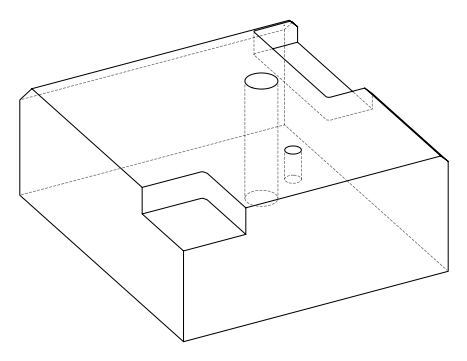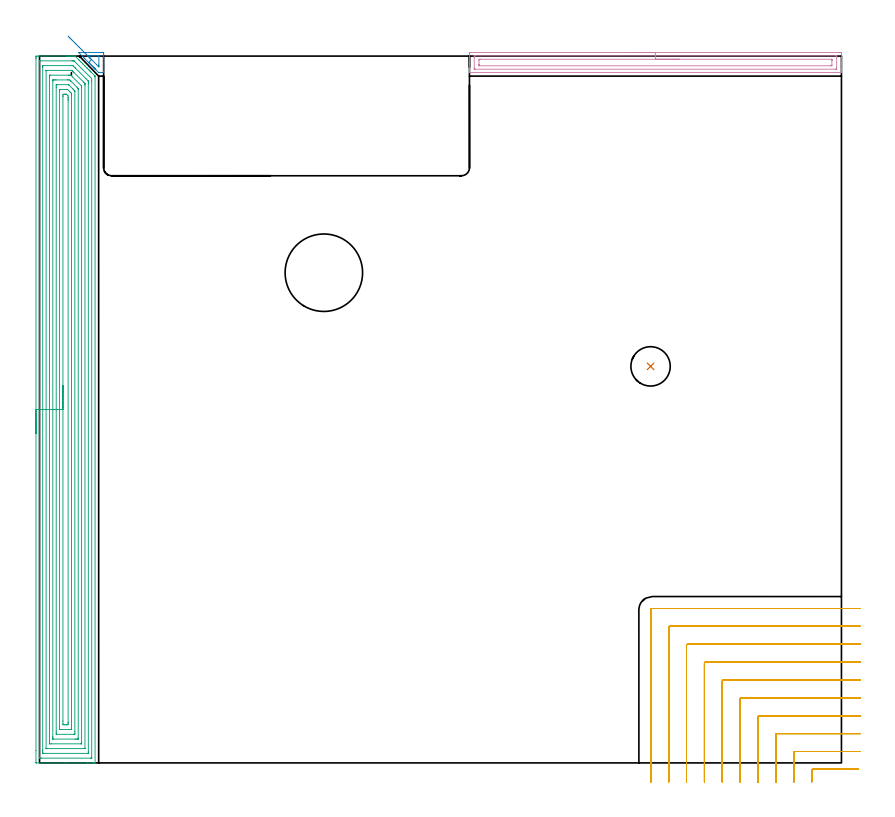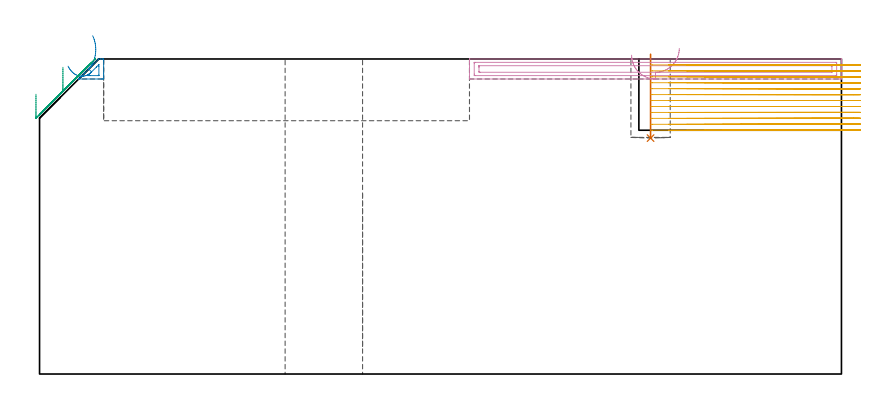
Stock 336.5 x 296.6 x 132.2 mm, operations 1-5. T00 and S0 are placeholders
(PLAN: 11 operations, 8 tool changes, 199.9 min)
(1 INDEXABLE_INSERT_DRILL_BLIND_HOLE_FROM_SOLID | STEP1POCKET | NXT0302_004 | 0.14 min | 7047 mm3)
(2 AREA_MILL | FG_CHAMFER_SURFACE | UGT0205_001 | 0.37 min | 735 mm3)
(3 AREA_MILL_1 | FG_CHAMFER_SURFACE_1 | UGT0205_001 | 21.65 min | 90866 mm3)
(4 AREA_MILL_2 | FG_CHAMFER_SURFACE_2 | UGT0205_001 | 3.98 min | 5691 mm3)
(5 MILL_CORNER_NOTCH_RECTANGULAR | CORNER_NOTCH_RECTANGULAR | NXT0201_013 | Follow Part, ap 2.5, ae 75% | 25.2 min | 177176 mm3)
(6 MILL_SLOT | SLOT_PARTIAL_RECTANGULAR | NXT0201_008 | Follow Part, ap 1.5, ae 75% | 146.68 min | 199137 mm3)
(7 SPOT_DRILL | STEP1HOLE | NXT0321_9005460120000 | 0.05 min | 190 mm3)
(8 DRILL_BLIND_HOLE_INTO_CENTER | STEP1HOLE | NXT0301_056 | 0.06 min | 553 mm3)
(9 GUN_DRILL_THROUGH_HOLE | STEP1HOLE | UGT0307_005 | 0.62 min | 6491 mm3)
(10 SPADE_DRILL_TO_ENLARGE_THROUGH_HOLE | STEP1HOLE | UGT0306_010 | 0.56 min | 32195 mm3)
(11 DRILL_TO_ENLARGE_THROUGH_HOLE | STEP1HOLE | UGT0301_001 | 0.58 min | 70173 mm3)
(TOOL NXT0302_004 | Index. Insert Drill 16.5mm [880-D1650L20-05] | D16.5 PA176 FL83 Z2)
(TOOL UGT0205_001 | Chamfer Mill 20 x 3 x 45 deg. | D20 FL50 Z2)
(TOOL NXT0201_013 | ENDMILL 10mm | D10 FL30 Z4)
(TOOL NXT0201_008 | ENDMILL 6mm [2P460-0600-NA 1630] | D6 FL26 Z6)
(TOOL NXT0321_9005460120000 | NC Spot Drill, 142deg, 12mm, Carbide, Uncoated | D12 PA142 FL30 Z2)
(TOOL NXT0301_056 | Carbide Drill 8.5mm [860.1-0850-026A1-MM 2214] | D8.5 PA140 FL47 Z2)
(TOOL UGT0307_005 | Gun Drill 8.3 mm | D8.3 PA130 FL24 Z1)
(TOOL UGT0306_010 | Spade Drill 19.5mm | D19.5 PA132 FL10 Z2)
(TOOL UGT0301_001 | Twist Drill 32.5 mm | D32.5 PA118 FL185 Z2)
(OP 1 INDEXABLE_INSERT_DRILL_BLIND_HOLE_FROM_SOLID)
G17 G21 G94 G90
T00 M6
G54
G17 G0 G90 X256.4 Y166.4 S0 M3
G43 Z142.2 H1
G94 G81 G98 Z99. F250. R134.2
G80
M5
M2
(OP 2 AREA_MILL)
G17 G21 G94 G90
T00 M6
G54
G17 G0 G90 X22.292 Y292.207 S1061 M3
G43 Z142.2 H0
Z141.938
G94 G1 X22.626 Y291.873 Z141.204 F250.
X22.913 Y291.586 Z140.432
X23.152 Y291.348 Z139.628
X23.34 Y291.159 Z138.797
X23.476 Y291.023 Z137.946
X23.559 Y290.94 Z137.081
X23.589 Y290.91 Z136.21
X23.565 Y290.934 Z135.338
X23.487 Y291.012 Z134.473
X23.356 Y291.143 Z133.62
X23.173 Y291.326 Z132.787
X22.94 Y291.559 Z131.98
X22.658 Y291.842 Z131.204
X22.329 Y292.171 Z130.466
X21.955 Y292.544 Z129.772
X21.541 Y292.959 Z129.126
X21.088 Y293.412 Z128.534
X20.6 Y293.9 Z128.
X19.013 Y295.486 Z126.412
X18.574 Y295.926 Z125.973
X17.695 Y296.805 Z125.094
X16.408 Y298.092 Z123.806
X16.426 Y298.095 Z123.805
X16.51 Y298.098 Z123.802
X16.684 Y298.1 Z123.8
X25.87 Y298.099 Z123.801
X26.484 Y298.096 Z123.804
X26.895 Y298.09 Z123.805
X26.899 Y297.897 Z123.998
X26.9 Y296.581 Z125.313
Y295.735 Z126.165
Y290.291 Z131.609
X26.89 Y289.707 Z132.193
X26.484 Y289.7 Z132.2
X25.582
X24.797 Y289.706 Z132.192
X24.726 Y289.774 Z132.124
X20.6 Y293.9 Z128.
X21.825 Y295.125 Z126.775
X21.262 Y295.688 Z126.212
X21.211 Y295.739 Z126.161
X20.372 Y296.581 Z125.319
X20.332 Y296.626 Z125.274
X20.31 Y296.679 Z125.221
X21.211 Y296.686 Z125.214
X24.624 Y296.685 Z125.215
X24.726 Y296.684 Z125.216
X24.828 Y296.681 Z125.219
X24.888 Y296.679 Z125.221
X24.892 Y296.64 Z125.26
X24.896 Y296.581 Z125.319
X24.899 Y296.405 Z125.495
X24.9 Y292.83 Z129.07
X24.892 Y292.112 Z129.788
X24.891 Y292.089 Z129.811
X24.85 Y292.112 Z129.788
X24.726 Y292.228 Z129.672
X23.944 Y293.006 Z128.894
X23.847 Y293.102 Z128.798
X21.825 Y295.125 Z126.775
X21.306 Y295.643 Z126.303
X20.76 Y296.189 Z125.897
X20.191 Y296.758 Z125.559
X19.604 Y297.346 Z125.293
X19.002 Y297.947 Z125.1
X18.391 Y298.558 Z124.982
X17.775 Y299.175 Z124.94
X17.158 Y299.791 Z124.974
X16.547 Y300.403 Z125.084
X15.944 Y301.006 Z125.269
X15.354 Y301.595 Z125.528
X14.783 Y302.166 Z125.858
X14.235 Y302.714 Z126.257
X13.713 Y303.236 Z126.722
X13.222 Y303.727 Z127.25
X12.765 Y304.184 Z127.837
X12.346 Y304.603 Z128.477
X11.969 Y304.981 Z129.167
G0 Z142.2
M5
M2
(OP 3 AREA_MILL_1)
G17 G21 G94 G90
T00 M6
G54
G17 G0 G90 X-1.5 Y138.3 S1061 M3
G43 Z142.2 H0
Z117.4
G94 G1 Y138.338 Z116.529 F250.
Y138.452 Z115.664
Y138.641 Z114.812
Y138.903 Z113.98
Y139.237 Z113.174
Y139.64 Z112.4
Y140.108 Z111.664
Y140.64 Z110.972
Y141.229 Z110.329
Y141.872 Z109.74
Y142.564 Z109.209
Y143.3 Z108.74
Y144.074 Z108.337
Y144.88 Z108.003
Y145.712 Z107.741
Y146.564 Z107.552
Y147.428 Z107.438
Y148.3 Z107.4
Y295.584
X-1.499 Y295.995 Z107.401
X-1.495 Y296.471 Z107.403
X-1.491 Y296.591 Z107.406
X-1.024 Y296.596 Z107.874
X-0.425 Y296.6 Z108.472
X11.342 Z120.236
X11.911 Z120.808
X12.225 Z121.121
X12.794 Z121.691
X13.108 Z122.004
X13.736 Z122.636
X14.247 Z123.146
X14.875 Y296.592 Z123.774
X14.899 Y296.59 Z123.798
X15.06 Y296.441 Z123.957
X16.486 Y295.014 Z125.386
X16.641 Y294.86 Z125.538
X16.696 Y294.805 Z125.594
X17.343 Y294.157 Z126.243
X17.524 Y293.977 Z126.421
X18.2 Y293.3 Z127.1
X18.408 Y293.094 Z127.304
X19.056 Y292.444 Z127.956
X19.291 Y292.211 Z128.187
X19.913 Y291.587 Z128.813
X19.967 Y291.533 Z128.867
X20.174 Y291.328 Z129.07
X20.77 Y290.731 Z129.669
X20.86 Y290.641 Z129.759
X21.057 Y290.445 Z129.953
X21.157 Y290.343 Z130.057
X21.251 Y290.25 Z130.15
X21.352 Y290.15 Z130.248
X21.455 Y290.046 Z130.354
X21.542 Y289.958 Z130.442
X21.646 Y289.856 Z130.542
X23.265 Y288.235 Z132.163
X23.274 Y288.225 Z132.171
X23.295 Y288.197 Z132.19
X23.3 Y287.963 Z132.2
Y0.159
X23.297 Y0.009 Z132.188
X23.288 Y0.007 Z132.179
X22.961 Y0. Z131.86
X22.569 Z131.468
X21.94 Z130.835
X20.743 Z129.64
X20.174 Z129.068
X11.061 Z119.958
X-1.232 Z107.665
X-1.309 Y0.001 Z107.588
X-1.492 Y0.01 Z107.406
X-1.499 Y0.193 Z107.399
X-1.5 Y5.22 Z107.4
Y148.3
X-0.086 Z108.814
Y294.21
X-0.084 Y294.419 Z108.816
X-0.082 Y294.524 Z108.818
X-0.079 Y294.574 Z108.821
X-0.075 Y294.59 Z108.825
X-0.028 Y294.592 Z108.872
X0.358 Y294.599 Z109.258
X13.606 Z122.506
X13.991 Y294.595 Z122.891
X14.377 Y294.59 Z123.277
X14.464 Y294.574 Z123.364
X14.517 Y294.525 Z123.417
X14.625 Y294.422 Z123.525
X14.84 Y294.21 Z123.74
X21.086 Y287.963 Z129.986
X21.879 Y287.133 Z130.779
X21.886 Y286.178 Z130.786
Y2.39
X21.884 Y2.181 Z130.784
X21.882 Y2.076 Z130.782
X21.879 Y2.026 Z130.779
X21.875 Y2.01 Z130.775
X21.828 Y2.008 Z130.728
X21.442 Y2.001 Z130.342
X0.743 Y2. Z109.643
X0.244 Y2.001 Z109.144
X0.025 Y2.006 Z108.925
X-0.078 Y2.01 Z108.822
X-0.085 Y2.334 Z108.815
Y2.39
X-0.086 Y148.3 Z108.814
X1.329 Z110.229
Y291.833
X1.331 Y292.425 Z110.231
X1.334 Y292.574 Z110.234
X1.335 Y292.586 Z110.235
X1.351 Y292.59 Z110.251
X1.396 Y292.596 Z110.296
X1.454 Y292.599 Z110.354
X13.108 Z122.008
X13.823 Y292.596 Z122.723
X13.991 Y292.59 Z122.891
X14.167 Y292.425 Z123.067
X14.875 Y291.725 Z123.775
X15.068 Y291.533 Z123.968
X19.529 Y287.071 Z128.429
X20.174 Y286.417 Z129.074
X20.405 Y286.178 Z129.305
X20.465 Y286.099 Z129.365
X20.467 Y286.028 Z129.367
X20.47 Y285.88 Z129.37
X20.471 Y285.286 Z129.371
X20.472 Y284.985 Z129.372
X20.471 Y4.767 Z129.371
X20.469 Y4.175 Z129.369
X20.466 Y4.026 Z129.366
X20.465 Y4.014 Z129.365
X20.449 Y4.01 Z129.349
X20.404 Y4.004 Z129.304
X20.346 Y4.001 Z129.246
X1.799 Y4. Z110.699
X1.626 Y4.002 Z110.526
X1.453 Y4.006 Z110.353
X1.344 Y4.01 Z110.244
X1.336 Y4.076 Z110.236
X1.333 Y4.175 Z110.233
X1.33 Y4.474 Z110.23
X1.329 Y5.067 Z110.229
X1.328 Y5.368 Z110.228
X1.329 Y148.3 Z110.229
X2.743 Z111.643
Y290.404
X2.744 Y290.498 Z111.644
X2.747 Y290.555 Z111.647
X2.749 Y290.582 Z111.649
X2.762 Y290.59 Z111.662
X3.433 Y290.6 Z112.333
X13.359 Y290.599 Z122.259
X13.464 Y290.597 Z122.364
X13.517 Y290.594 Z122.417
X13.541 Y290.59 Z122.441
X13.584 Y290.555 Z122.484
X13.991 Y290.156 Z122.891
X14.403 Y289.748 Z123.303
X18.408 Y285.743 Z127.308
X18.861 Y285.286 Z127.761
X19.016 Y285.124 Z127.916
X19.051 Y285.076 Z127.951
X19.053 Y285.039 Z127.953
X19.055 Y284.958 Z127.955
X19.057 Y284.63 Z127.957
Y284.394
Y6.196
X19.056 Y6.102 Z127.956
X19.053 Y6.044 Z127.953
X19.051 Y6.018 Z127.951
X19.038 Y6.01 Z127.938
X18.367 Y6. Z127.267
X3.352 Z112.252
X2.962 Y6.004 Z111.862
X2.768 Y6.008 Z111.668
X2.749 Y6.01 Z111.649
X2.747 Y6.024 Z111.647
X2.744 Y6.06 Z111.644
X2.743 Y6.111 Z111.643
Y148.3
X4.157 Z113.057
Y288.083
X4.158 Y288.203 Z113.058
X4.162 Y288.443 Z113.062
X4.165 Y288.59 Z113.065
X4.197 Y288.593 Z113.097
X4.276 Y288.596 Z113.176
X4.529 Y288.599 Z113.429
X12.225 Z121.125
X12.481 Y288.597 Z121.381
X13.108 Y288.584 Z122.008
X13.737 Y287.963 Z122.637
X17.524 Y284.177 Z126.424
X17.607 Y284.092 Z126.507
X17.626 Y284.069 Z126.526
X17.633 Y284.058 Z126.533
X17.636 Y284.021 Z126.536
X17.64 Y283.861 Z126.54
X17.643 Y283.621 Z126.543
Y283.501
Y8.517
X17.642 Y8.396 Z126.542
X17.639 Y8.156 Z126.539
X17.635 Y8.01 Z126.535
X17.603 Y8.007 Z126.503
X17.524 Y8.004 Z126.424
X17.271 Y8.001 Z126.171
X4.906 Y8. Z113.806
X4.276 Y8.004 Z113.176
X4.186 Y8.007 Z113.086
X4.166 Y8.009 Z113.066
X4.162 Y8.116 Z113.062
X4.159 Y8.276 Z113.059
X4.157 Y8.757 Z113.057
Y148.3
X5.571 Z114.471
X5.572 Y286.178 Z114.472
X5.573 Y286.416 Z114.473
X5.576 Y286.535 Z114.476
X5.578 Y286.586 Z114.478
X5.632 Y286.593 Z114.532
X6.042 Y286.597 Z114.942
X6.509 Y286.6 Z115.409
X6.926 Z115.826
X11.809 Y286.599 Z120.709
X12.225 Y286.594 Z121.125
X12.638 Y286.588 Z121.538
X13.073 Y286.178 Z121.973
X13.108 Y286.144 Z122.008
X15.751 Y283.501 Z124.651
X16.195 Y283.047 Z125.095
X16.219 Y283.021 Z125.119
X16.223 Y282.978 Z125.123
X16.226 Y282.894 Z125.126
X16.228 Y282.767 Z125.128
X16.229 Y282.609 Z125.129
X16.228 Y10.422 Z125.128
X16.227 Y10.184 Z125.127
X16.224 Y10.065 Z125.124
X16.222 Y10.014 Z125.122
X16.168 Y10.007 Z125.068
X15.758 Y10.003 Z124.658
X15.292 Y10. Z124.192
X14.875 Z123.775
X5.575 Y10.001 Z114.475
X5.573 Y10.003 Z114.473
X5.572 Y10.004 Z114.472
Y10.422
X5.571 Y10.898 Z114.471
Y148.3
X6.985 Z115.885
Y283.501
X6.987 Y284.331 Z115.887
X6.989 Y284.394 Z115.889
X6.998 Y284.59 Z115.898
X7.4 Y284.597 Z116.3
X7.605 Y284.599 Z116.505
X12.021 Y284.6 Z120.921
X12.123 Y284.598 Z121.023
X12.173 Y284.594 Z121.073
X12.197 Y284.59 Z121.097
X12.225 Y284.567 Z121.125
X12.407 Y284.394 Z121.307
X13.991 Y282.811 Z122.891
X14.193 Y282.609 Z123.093
X14.399 Y282.398 Z123.299
X14.808 Y281.98 Z123.708
X14.813 Y281.778 Z123.713
X14.814 Y281.716 Z123.714
X14.815 Y13.099 Z123.715
X14.813 Y12.269 Z123.713
X14.811 Y12.206 Z123.711
X14.802 Y12.01 Z123.702
X14.4 Y12.003 Z123.3
X14.195 Y12.001 Z123.095
X7.128 Z116.028
X7.045 Y12.006 Z115.945
X7.029 Y12.01 Z115.929
X6.992 Y12.031 Z115.892
X6.987 Y12.144 Z115.887
Y12.206
X6.985 Y13.038 Z115.885
Y148.3
X8.4 Z117.3
Y282.012
X8.401 Y282.307 Z117.301
X8.404 Y282.504 Z117.304
X8.407 Y282.574 Z117.307
X8.41 Y282.591 Z117.31
X8.42 Y282.593 Z117.32
X8.473 Y282.597 Z117.373
X8.692 Y282.6 Z117.592
X11.342 Z120.242
X11.569 Y282.598 Z120.469
X11.678 Y282.594 Z120.578
X11.732 Y282.59 Z120.632
X11.765 Y282.576 Z120.665
X11.818 Y282.526 Z120.718
X12.225 Y282.126 Z121.125
X12.637 Y281.716 Z121.537
X13.108 Y281.244 Z122.008
X13.316 Y281.033 Z122.216
X13.367 Y280.978 Z122.267
X13.39 Y280.951 Z122.29
X13.394 Y280.921 Z122.294
X13.396 Y280.824 Z122.296
X13.4 Y280.226 Z122.3
Y14.588
X13.399 Y14.293 Z122.299
X13.396 Y14.096 Z122.296
X13.394 Y14.026 Z122.294
X13.39 Y14.009 Z122.29
X13.381 Y14.007 Z122.281
X13.327 Y14.003 Z122.227
X13.108 Y14. Z122.008
X8.683 Z117.583
X8.475 Y14.004 Z117.375
X8.424 Y14.008 Z117.324
X8.406 Y14.012 Z117.306
X8.404 Y14.025 Z117.304
X8.401 Y14.069 Z117.301
X8.4 Y14.114 Z117.3
Y14.287
Y148.3
X9.814 Z118.714
X9.815 Y279.69 Z118.715
X9.816 Y279.932 Z118.716
X9.821 Y280.576 Z118.721
X10.458 Y280.594 Z119.358
X10.682 Y280.598 Z119.582
X11.011 Y280.599 Z119.911
X11.176 Y280.597 Z120.076
X11.259 Y280.593 Z120.159
X11.298 Y280.59 Z120.198
X11.342 Y280.55 Z120.242
X11.965 Y279.932 Z120.865
X11.981 Y279.286 Z120.881
X11.984 Y279.039 Z120.884
X11.986 Y278.388 Z120.886
Y278.147
Y16.91
X11.984 Y16.668 Z120.884
X11.979 Y16.024 Z120.879
X11.342 Y16.007 Z120.242
X11.118 Y16.002 Z120.018
X10.458 Z119.358
X10.233 Y16.004 Z119.133
X9.821 Y16.018 Z118.721
X9.816 Y16.425 Z118.716
X9.814 Y17.561 Z118.714
Y148.3
Y149.172 Z118.752
Y150.036 Z118.866
Y150.888 Z119.055
Y151.72 Z119.317
Y152.526 Z119.651
Y153.3 Z120.054
Y154.036 Z120.522
Y154.728 Z121.053
Y155.371 Z121.643
Y155.96 Z122.286
Y156.492 Z122.978
Y156.96 Z123.714
Y157.363 Z124.488
Y157.697 Z125.294
Y157.959 Z126.126
Y158.148 Z126.977
Y158.262 Z127.842
Y158.3 Z128.714
G0 Z142.2
M5
M2
(OP 4 AREA_MILL_2)
G17 G21 G94 G90
T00 M6
G54
G17 G0 G90 X248.45 Y298.1 S1061 M3
G43 Z142.2 H0
Z133.8
G94 G1 X248.488 Z132.928 F250.
X248.602 Z132.063
X248.791 Z131.212
X249.053 Z130.38
X249.387 Z129.574
X249.79 Z128.8
X250.259 Z128.064
X250.79 Z127.372
X251.379 Z126.729
X252.022 Z126.14
X252.714 Z125.608
X253.45 Z125.14
X254.224 Z124.737
X255.03 Z124.403
X255.862 Z124.141
X256.714 Z123.952
X257.578 Z123.838
X258.45 Z123.8
X335.3
X335.922 Y298.097 Z123.803
X336.493 Y298.091 Z123.805
X336.497 Y298.053 Z123.844
X336.5 Y297.475 Z124.421
Y293.915 Z127.98
Y293.272 Z128.625
Y293.006 Z128.891
Y291.219 Z130.677
Y290.686 Z131.213
Y290.072 Z131.827
X336.498 Y289.752 Z132.139
X336.496 Y289.73 Z132.161
X336.49 Y289.703 Z132.188
X336.367 Y289.7 Z132.2
X180.533
X180.41 Y289.703 Z132.188
X180.407 Y289.75 Z132.141
X180.4 Y290.072 Z131.827
Y290.686 Z131.213
Y291.219 Z130.677
Y293.272 Z128.625
Y293.897 Z127.997
X180.401 Y297.475 Z124.421
X180.403 Y298.053 Z123.844
X180.407 Y298.091 Z123.805
X180.978 Y298.1 Z123.8
X258.45
Y296.686 Z125.214
X334.141
X334.245 Y296.684 Z125.216
X334.452 Y296.679 Z125.221
X334.491 Y296.676 Z125.224
X334.495 Y296.664 Z125.236
X334.498 Y296.633 Z125.267
X334.5 Y296.581 Z125.319
Y296.221 Z125.679
X334.499 Y291.753 Z130.147
X334.493 Y291.219 Z130.682
X334.49 Y291.135 Z130.765
X334.348 Y291.121 Z130.779
X334.243 Y291.116 Z130.784
X334.141 Y291.115 Z130.785
X182.759 Y291.114 Z130.786
X182.655 Y291.116 Z130.784
X182.448 Y291.121 Z130.779
X182.409 Y291.124 Z130.776
X182.406 Y291.136 Z130.764
X182.402 Y291.167 Z130.733
X182.401 Y291.219 Z130.682
X182.4 Y291.579 Z130.321
X182.401 Y296.047 Z125.853
X182.407 Y296.581 Z125.319
X182.41 Y296.665 Z125.235
X182.552 Y296.679 Z125.221
X182.657 Y296.684 Z125.216
X182.759 Y296.685 Z125.215
X258.45 Y296.686 Z125.214
Y295.272 Z126.628
X332.428 Y295.271 Z126.629
X332.469 Y295.268 Z126.632
X332.484 Y295.266 Z126.634
X332.49 Y295.214 Z126.686
X332.498 Y294.934 Z126.966
X332.5 Y294.794 Z127.106
Y294.654 Z127.246
X332.499 Y292.867 Z129.033
X332.49 Y292.726 Z129.174
X332.47 Y292.535 Z129.365
X332.36 Y292.533 Z129.367
X331.945 Y292.529 Z129.371
X184.472
X184.431 Y292.532 Z129.368
X184.416 Y292.534 Z129.366
X184.41 Y292.586 Z129.314
X184.402 Y292.866 Z129.034
X184.4 Y293.006 Z128.894
Y293.146 Z128.754
X184.401 Y294.933 Z126.967
X184.41 Y295.074 Z126.826
X184.43 Y295.265 Z126.635
X184.54 Y295.267 Z126.633
X184.955 Y295.271 Z126.629
X258.45 Y295.272 Z126.628
X259.322 Z126.666
X260.187 Z126.78
X261.038 Z126.969
X261.87 Z127.231
X262.676 Z127.565
X263.45 Z127.968
X264.186 Z128.437
X264.878 Z128.968
X265.521 Z129.557
X266.11 Z130.201
X266.642 Z130.893
X267.11 Z131.628
X267.513 Z132.402
X267.847 Z133.208
X268.109 Z134.04
X268.298 Z134.892
X268.412 Z135.757
X268.45 Z136.628
G0 Z142.2
M5
M2
(OP 5 MILL_CORNER_NOTCH_RECTANGULAR)
G17 G21 G94 G90
T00 M6
G54
G17 G0 G90 X343.708 Y-2.7 S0 M3
G43 Z142.2 H0
Z129.708
G94 G1 X340.708 F250.
X324.495 F500.
G3 X324. Y-3.195 R0.5
G1 Y-5.
Y-8. F250.
G0 Z142.2
X344.5 Y4.8
Z129.708
G1 X341.5
X316.995 F500.
G3 X316.5 Y4.305 R0.5
G1 Y-5.
Y-8. F250.
G0 Z142.2
X344.5 Y12.3
Z129.708
G1 X341.5
X309.496 F500.
G3 X309. Y11.804 R0.5
G1 Y-5.
Y-8. F250.
G0 Z142.2
X344.5 Y19.8
Z129.708
G1 X341.5
X301.996 F500.
G3 X301.5 Y19.304 R0.5
G1 Y-5.
Y-8. F250.
G0 Z142.2
X344.5 Y27.3
Z129.708
G1 X341.5
X294.496 F500.
G3 X294. Y26.804 R0.5
G1 Y-5.
Y-8. F250.
G0 Z142.2
X344.5 Y34.8
Z129.708
G1 X341.5
X286.996 F500.
G3 X286.5 Y34.304 R0.5
G1 Y-5.
Y-8. F250.
G0 Z142.2
X344.5 Y42.3
Z129.708
G1 X341.5
X279.497 F500.
G3 X279. Y41.803 R0.5
G1 Y-5.
Y-8. F250.
G0 Z142.2
X344.5 Y49.8
Z129.708
G1 X341.5
X271.997 F500.
G3 X271.5 Y49.303 R0.5
G1 Y-5.
Y-8. F250.
G0 Z142.2
X344.5 Y57.3
Z129.708
G1 X341.5
X264.497 F500.
G3 X264. Y56.803 R0.5
G1 Y-5.
Y-8. F250.
G0 Z142.2
X344.5 Y64.8
Z129.708
G1 X341.5
X257.1 F500.
G3 X256.5 Y64.2 R0.6
G1 Y-5.
Y-8. F250.
G0 Z142.2
X343.708 Y-2.7
Z127.217
G1 X340.708
X324.495 F500.
G3 X324. Y-3.195 R0.5
G1 Y-5.
Y-8. F250.
G0 Z142.2
X344.5 Y4.8
Z127.217
G1 X341.5
X316.995 F500.
G3 X316.5 Y4.305 R0.5
G1 Y-5.
Y-8. F250.
G0 Z142.2
X344.5 Y12.3
Z127.217
G1 X341.5
X309.496 F500.
G3 X309. Y11.804 R0.5
G1 Y-5.
Y-8. F250.
G0 Z142.2
X344.5 Y19.8
Z127.217
G1 X341.5
X301.996 F500.
G3 X301.5 Y19.304 R0.5
G1 Y-5.
Y-8. F250.
G0 Z142.2
X344.5 Y27.3
Z127.217
G1 X341.5
X294.496 F500.
G3 X294. Y26.804 R0.5
G1 Y-5.
Y-8. F250.
G0 Z142.2
X344.5 Y34.8
Z127.217
G1 X341.5
X286.996 F500.
G3 X286.5 Y34.304 R0.5
G1 Y-5.
Y-8. F250.
G0 Z142.2
X344.5 Y42.3
Z127.217
G1 X341.5
X279.497 F500.
G3 X279. Y41.803 R0.5
G1 Y-5.
Y-8. F250.
G0 Z142.2
X344.5 Y49.8
Z127.217
G1 X341.5
X271.997 F500.
G3 X271.5 Y49.303 R0.5
G1 Y-5.
Y-8. F250.
G0 Z142.2
X344.5 Y57.3
Z127.217
G1 X341.5
X264.497 F500.
G3 X264. Y56.803 R0.5
G1 Y-5.
Y-8. F250.
G0 Z142.2
X344.5 Y64.8
Z127.217
G1 X341.5
X257.1 F500.
G3 X256.5 Y64.2 R0.6
G1 Y-5.
Y-8. F250.
G0 Z142.2
X343.708 Y-2.7
Z124.725
G1 X340.708
X324.495 F500.
G3 X324. Y-3.195 R0.5
G1 Y-5.
Y-8. F250.
G0 Z142.2
X344.5 Y4.8
Z124.725
G1 X341.5
X316.995 F500.
G3 X316.5 Y4.305 R0.5
G1 Y-5.
Y-8. F250.
G0 Z142.2
X344.5 Y12.3
Z124.725
G1 X341.5
X309.496 F500.
G3 X309. Y11.804 R0.5
G1 Y-5.
Y-8. F250.
G0 Z142.2
X344.5 Y19.8
Z124.725
G1 X341.5
X301.996 F500.
G3 X301.5 Y19.304 R0.5
G1 Y-5.
Y-8. F250.
G0 Z142.2
X344.5 Y27.3
Z124.725
G1 X341.5
X294.496 F500.
G3 X294. Y26.804 R0.5
G1 Y-5.
Y-8. F250.
G0 Z142.2
X344.5 Y34.8
Z124.725
G1 X341.5
X286.996 F500.
G3 X286.5 Y34.304 R0.5
G1 Y-5.
Y-8. F250.
G0 Z142.2
X344.5 Y42.3
Z124.725
G1 X341.5
X279.497 F500.
G3 X279. Y41.803 R0.5
G1 Y-5.
Y-8. F250.
G0 Z142.2
X344.5 Y49.8
Z124.725
G1 X341.5
X271.997 F500.
G3 X271.5 Y49.303 R0.5
G1 Y-5.
Y-8. F250.
G0 Z142.2
X344.5 Y57.3
Z124.725
G1 X341.5
X264.497 F500.
G3 X264. Y56.803 R0.5
G1 Y-5.
Y-8. F250.
G0 Z142.2
X344.5 Y64.8
Z124.725
G1 X341.5
X257.1 F500.
G3 X256.5 Y64.2 R0.6
G1 Y-5.
Y-8. F250.
G0 Z142.2
X343.708 Y-2.7
Z122.233
G1 X340.708
X324.495 F500.
G3 X324. Y-3.195 R0.5
G1 Y-5.
Y-8. F250.
G0 Z142.2
X344.5 Y4.8
Z122.233
G1 X341.5
X316.995 F500.
G3 X316.5 Y4.305 R0.5
G1 Y-5.
Y-8. F250.
G0 Z142.2
X344.5 Y12.3
Z122.233
G1 X341.5
X309.496 F500.
G3 X309. Y11.804 R0.5
G1 Y-5.
Y-8. F250.
G0 Z142.2
X344.5 Y19.8
Z122.233
G1 X341.5
X301.996 F500.
G3 X301.5 Y19.304 R0.5
G1 Y-5.
Y-8. F250.
G0 Z142.2
X344.5 Y27.3
Z122.233
G1 X341.5
X294.496 F500.
G3 X294. Y26.804 R0.5
G1 Y-5.
Y-8. F250.
G0 Z142.2
X344.5 Y34.8
Z122.233
G1 X341.5
X286.996 F500.
G3 X286.5 Y34.304 R0.5
G1 Y-5.
Y-8. F250.
G0 Z142.2
X344.5 Y42.3
Z122.233
G1 X341.5
X279.497 F500.
G3 X279. Y41.803 R0.5
G1 Y-5.
Y-8. F250.
G0 Z142.2
X344.5 Y49.8
Z122.233
G1 X341.5
X271.997 F500.
G3 X271.5 Y49.303 R0.5
G1 Y-5.
Y-8. F250.
G0 Z142.2
X344.5 Y57.3
Z122.233
G1 X341.5
X264.497 F500.
G3 X264. Y56.803 R0.5
G1 Y-5.
Y-8. F250.
G0 Z142.2
X344.5 Y64.8
Z122.233
G1 X341.5
X257.1 F500.
G3 X256.5 Y64.2 R0.6
G1 Y-5.
Y-8. F250.
G0 Z142.2
X343.708 Y-2.7
Z119.742
G1 X340.708
X324.495 F500.
G3 X324. Y-3.195 R0.5
G1 Y-5.
Y-8. F250.
G0 Z142.2
X344.5 Y4.8
Z119.742
G1 X341.5
X316.995 F500.
G3 X316.5 Y4.305 R0.5
G1 Y-5.
Y-8. F250.
G0 Z142.2
X344.5 Y12.3
Z119.742
G1 X341.5
X309.496 F500.
G3 X309. Y11.804 R0.5
G1 Y-5.
Y-8. F250.
G0 Z142.2
X344.5 Y19.8
Z119.742
G1 X341.5
X301.996 F500.
G3 X301.5 Y19.304 R0.5
G1 Y-5.
Y-8. F250.
G0 Z142.2
X344.5 Y27.3
Z119.742
G1 X341.5
X294.496 F500.
G3 X294. Y26.804 R0.5
G1 Y-5.
Y-8. F250.
G0 Z142.2
X344.5 Y34.8
Z119.742
G1 X341.5
X286.996 F500.
G3 X286.5 Y34.304 R0.5
G1 Y-5.
Y-8. F250.
G0 Z142.2
X344.5 Y42.3
Z119.742
G1 X341.5
X279.497 F500.
G3 X279. Y41.803 R0.5
G1 Y-5.
Y-8. F250.
G0 Z142.2
X344.5 Y49.8
Z119.742
G1 X341.5
X271.997 F500.
G3 X271.5 Y49.303 R0.5
G1 Y-5.
Y-8. F250.
G0 Z142.2
X344.5 Y57.3
Z119.742
G1 X341.5
X264.497 F500.
G3 X264. Y56.803 R0.5
G1 Y-5.
Y-8. F250.
G0 Z142.2
X344.5 Y64.8
Z119.742
G1 X341.5
X257.1 F500.
G3 X256.5 Y64.2 R0.6
G1 Y-5.
Y-8. F250.
G0 Z142.2
X343.708 Y-2.7
Z117.25
G1 X340.708
X324.495 F500.
G3 X324. Y-3.195 R0.5
G1 Y-5.
Y-8. F250.
G0 Z142.2
X344.5 Y4.8
Z117.25
G1 X341.5
X316.995 F500.
G3 X316.5 Y4.305 R0.5
G1 Y-5.
Y-8. F250.
G0 Z142.2
X344.5 Y12.3
Z117.25
G1 X341.5
X309.496 F500.
G3 X309. Y11.804 R0.5
G1 Y-5.
Y-8. F250.
G0 Z142.2
X344.5 Y19.8
Z117.25
G1 X341.5
X301.996 F500.
G3 X301.5 Y19.304 R0.5
G1 Y-5.
Y-8. F250.
G0 Z142.2
X344.5 Y27.3
Z117.25
G1 X341.5
X294.496 F500.
G3 X294. Y26.804 R0.5
G1 Y-5.
Y-8. F250.
G0 Z142.2
X344.5 Y34.8
Z117.25
G1 X341.5
X286.996 F500.
G3 X286.5 Y34.304 R0.5
G1 Y-5.
Y-8. F250.
G0 Z142.2
X344.5 Y42.3
Z117.25
G1 X341.5
X279.497 F500.
G3 X279. Y41.803 R0.5
G1 Y-5.
Y-8. F250.
G0 Z142.2
X344.5 Y49.8
Z117.25
G1 X341.5
X271.997 F500.
G3 X271.5 Y49.303 R0.5
G1 Y-5.
Y-8. F250.
G0 Z142.2
X344.5 Y57.3
Z117.25
G1 X341.5
X264.497 F500.
G3 X264. Y56.803 R0.5
G1 Y-5.
Y-8. F250.
G0 Z142.2
X344.5 Y64.8
Z117.25
G1 X341.5
X257.1 F500.
G3 X256.5 Y64.2 R0.6
G1 Y-5.
Y-8. F250.
G0 Z142.2
X343.708 Y-2.7
Z114.758
G1 X340.708
X324.495 F500.
G3 X324. Y-3.195 R0.5
G1 Y-5.
Y-8. F250.
G0 Z142.2
X344.5 Y4.8
Z114.758
G1 X341.5
X316.995 F500.
G3 X316.5 Y4.305 R0.5
G1 Y-5.
Y-8. F250.
G0 Z142.2
X344.5 Y12.3
Z114.758
G1 X341.5
X309.496 F500.
G3 X309. Y11.804 R0.5
G1 Y-5.
Y-8. F250.
G0 Z142.2
X344.5 Y19.8
Z114.758
G1 X341.5
X301.996 F500.
G3 X301.5 Y19.304 R0.5
G1 Y-5.
Y-8. F250.
G0 Z142.2
X344.5 Y27.3
Z114.758
G1 X341.5
X294.496 F500.
G3 X294. Y26.804 R0.5
G1 Y-5.
Y-8. F250.
G0 Z142.2
X344.5 Y34.8
Z114.758
G1 X341.5
X286.996 F500.
G3 X286.5 Y34.304 R0.5
G1 Y-5.
Y-8. F250.
G0 Z142.2
X344.5 Y42.3
Z114.758
G1 X341.5
X279.497 F500.
G3 X279. Y41.803 R0.5
G1 Y-5.
Y-8. F250.
G0 Z142.2
X344.5 Y49.8
Z114.758
G1 X341.5
X271.997 F500.
G3 X271.5 Y49.303 R0.5
G1 Y-5.
Y-8. F250.
G0 Z142.2
X344.5 Y57.3
Z114.758
G1 X341.5
X264.497 F500.
G3 X264. Y56.803 R0.5
G1 Y-5.
Y-8. F250.
G0 Z142.2
X344.5 Y64.8
Z114.758
G1 X341.5
X257.1 F500.
G3 X256.5 Y64.2 R0.6
G1 Y-5.
Y-8. F250.
G0 Z142.2
X343.708 Y-2.7
Z112.267
G1 X340.708
X324.495 F500.
G3 X324. Y-3.195 R0.5
G1 Y-5.
Y-8. F250.
G0 Z142.2
X344.5 Y4.8
Z112.267
G1 X341.5
X316.995 F500.
G3 X316.5 Y4.305 R0.5
G1 Y-5.
Y-8. F250.
G0 Z142.2
X344.5 Y12.3
Z112.267
G1 X341.5
X309.496 F500.
G3 X309. Y11.804 R0.5
G1 Y-5.
Y-8. F250.
G0 Z142.2
X344.5 Y19.8
Z112.267
G1 X341.5
X301.996 F500.
G3 X301.5 Y19.304 R0.5
G1 Y-5.
Y-8. F250.
G0 Z142.2
X344.5 Y27.3
Z112.267
G1 X341.5
X294.496 F500.
G3 X294. Y26.804 R0.5
G1 Y-5.
Y-8. F250.
G0 Z142.2
X344.5 Y34.8
Z112.267
G1 X341.5
X286.996 F500.
G3 X286.5 Y34.304 R0.5
G1 Y-5.
Y-8. F250.
G0 Z142.2
X344.5 Y42.3
Z112.267
G1 X341.5
X279.497 F500.
G3 X279. Y41.803 R0.5
G1 Y-5.
Y-8. F250.
G0 Z142.2
X344.5 Y49.8
Z112.267
G1 X341.5
X271.997 F500.
G3 X271.5 Y49.303 R0.5
G1 Y-5.
Y-8. F250.
G0 Z142.2
X344.5 Y57.3
Z112.267
G1 X341.5
X264.497 F500.
G3 X264. Y56.803 R0.5
G1 Y-5.
Y-8. F250.
G0 Z142.2
X344.5 Y64.8
Z112.267
G1 X341.5
X257.1 F500.
G3 X256.5 Y64.2 R0.6
G1 Y-5.
Y-8. F250.
G0 Z142.2
X343.708 Y-2.7
Z109.775
G1 X340.708
X324.495 F500.
G3 X324. Y-3.195 R0.5
G1 Y-5.
Y-8. F250.
G0 Z142.2
X344.5 Y4.8
Z109.775
G1 X341.5
X316.995 F500.
G3 X316.5 Y4.305 R0.5
G1 Y-5.
Y-8. F250.
G0 Z142.2
X344.5 Y12.3
Z109.775
G1 X341.5
X309.496 F500.
G3 X309. Y11.804 R0.5
G1 Y-5.
Y-8. F250.
G0 Z142.2
X344.5 Y19.8
Z109.775
G1 X341.5
X301.996 F500.
G3 X301.5 Y19.304 R0.5
G1 Y-5.
Y-8. F250.
G0 Z142.2
X344.5 Y27.3
Z109.775
G1 X341.5
X294.496 F500.
G3 X294. Y26.804 R0.5
G1 Y-5.
Y-8. F250.
G0 Z142.2
X344.5 Y34.8
Z109.775
G1 X341.5
X286.996 F500.
G3 X286.5 Y34.304 R0.5
G1 Y-5.
Y-8. F250.
G0 Z142.2
X344.5 Y42.3
Z109.775
G1 X341.5
X279.497 F500.
G3 X279. Y41.803 R0.5
G1 Y-5.
Y-8. F250.
G0 Z142.2
X344.5 Y49.8
Z109.775
G1 X341.5
X271.997 F500.
G3 X271.5 Y49.303 R0.5
G1 Y-5.
Y-8. F250.
G0 Z142.2
X344.5 Y57.3
Z109.775
G1 X341.5
X264.497 F500.
G3 X264. Y56.803 R0.5
G1 Y-5.
Y-8. F250.
G0 Z142.2
X344.5 Y64.8
Z109.775
G1 X341.5
X257.1 F500.
G3 X256.5 Y64.2 R0.6
G1 Y-5.
Y-8. F250.
G0 Z142.2
X343.708 Y-2.7
Z107.283
G1 X340.708
X324.495 F500.
G3 X324. Y-3.195 R0.5
G1 Y-5.
Y-8. F250.
G0 Z142.2
X344.5 Y4.8
Z107.283
G1 X341.5
X316.995 F500.
G3 X316.5 Y4.305 R0.5
G1 Y-5.
Y-8. F250.
G0 Z142.2
X344.5 Y12.3
Z107.283
G1 X341.5
X309.496 F500.
G3 X309. Y11.804 R0.5
G1 Y-5.
Y-8. F250.
G0 Z142.2
X344.5 Y19.8
Z107.283
G1 X341.5
X301.996 F500.
G3 X301.5 Y19.304 R0.5
G1 Y-5.
Y-8. F250.
G0 Z142.2
X344.5 Y27.3
Z107.283
G1 X341.5
X294.496 F500.
G3 X294. Y26.804 R0.5
G1 Y-5.
Y-8. F250.
G0 Z142.2
X344.5 Y34.8
Z107.283
G1 X341.5
X286.996 F500.
G3 X286.5 Y34.304 R0.5
G1 Y-5.
Y-8. F250.
G0 Z142.2
X344.5 Y42.3
Z107.283
G1 X341.5
X279.497 F500.
G3 X279. Y41.803 R0.5
G1 Y-5.
Y-8. F250.
G0 Z142.2
X344.5 Y49.8
Z107.283
G1 X341.5
X271.997 F500.
G3 X271.5 Y49.303 R0.5
G1 Y-5.
Y-8. F250.
G0 Z142.2
X344.5 Y57.3
Z107.283
G1 X341.5
X264.497 F500.
G3 X264. Y56.803 R0.5
G1 Y-5.
Y-8. F250.
G0 Z142.2
X344.5 Y64.8
Z107.283
G1 X341.5
X257.1 F500.
G3 X256.5 Y64.2 R0.6
G1 Y-5.
Y-8. F250.
G0 Z142.2
X343.708 Y-2.7
Z104.792
G1 X340.708
X324.495 F500.
G3 X324. Y-3.195 R0.5
G1 Y-5.
Y-8. F250.
G0 Z142.2
X344.5 Y4.8
Z104.792
G1 X341.5
X316.995 F500.
G3 X316.5 Y4.305 R0.5
G1 Y-5.
Y-8. F250.
G0 Z142.2
X344.5 Y12.3
Z104.792
G1 X341.5
X309.496 F500.
G3 X309. Y11.804 R0.5
G1 Y-5.
Y-8. F250.
G0 Z142.2
X344.5 Y19.8
Z104.792
G1 X341.5
X301.996 F500.
G3 X301.5 Y19.304 R0.5
G1 Y-5.
Y-8. F250.
G0 Z142.2
X344.5 Y27.3
Z104.792
G1 X341.5
X294.496 F500.
G3 X294. Y26.804 R0.5
G1 Y-5.
Y-8. F250.
G0 Z142.2
X344.5 Y34.8
Z104.792
G1 X341.5
X286.996 F500.
G3 X286.5 Y34.304 R0.5
G1 Y-5.
Y-8. F250.
G0 Z142.2
X344.5 Y42.3
Z104.792
G1 X341.5
X279.497 F500.
G3 X279. Y41.803 R0.5
G1 Y-5.
Y-8. F250.
G0 Z142.2
X344.5 Y49.8
Z104.792
G1 X341.5
X271.997 F500.
G3 X271.5 Y49.303 R0.5
G1 Y-5.
Y-8. F250.
G0 Z142.2
X344.5 Y57.3
Z104.792
G1 X341.5
X264.497 F500.
G3 X264. Y56.803 R0.5
G1 Y-5.
Y-8. F250.
G0 Z142.2
X344.5 Y64.8
Z104.792
G1 X341.5
X257.1 F500.
G3 X256.5 Y64.2 R0.6
G1 Y-5.
Y-8. F250.
G0 Z142.2
X343.708 Y-2.7
Z102.3
G1 X340.708
X324.495 F500.
G3 X324. Y-3.195 R0.5
G1 Y-5.
Y-8. F250.
G0 Z142.2
X344.5 Y4.8
Z102.3
G1 X341.5
X316.995 F500.
G3 X316.5 Y4.305 R0.5
G1 Y-5.
Y-8. F250.
G0 Z142.2
X344.5 Y12.3
Z102.3
G1 X341.5
X309.496 F500.
G3 X309. Y11.804 R0.5
G1 Y-5.
Y-8. F250.
G0 Z142.2
X344.5 Y19.8
Z102.3
G1 X341.5
X301.996 F500.
G3 X301.5 Y19.304 R0.5
G1 Y-5.
Y-8. F250.
G0 Z142.2
X344.5 Y27.3
Z102.3
G1 X341.5
X294.496 F500.
G3 X294. Y26.804 R0.5
G1 Y-5.
Y-8. F250.
G0 Z142.2
X344.5 Y34.8
Z102.3
G1 X341.5
X286.996 F500.
G3 X286.5 Y34.304 R0.5
G1 Y-5.
Y-8. F250.
G0 Z142.2
X344.5 Y42.3
Z102.3
G1 X341.5
X279.497 F500.
G3 X279. Y41.803 R0.5
G1 Y-5.
Y-8. F250.
G0 Z142.2
X344.5 Y49.8
Z102.3
G1 X341.5
X271.997 F500.
G3 X271.5 Y49.303 R0.5
G1 Y-5.
Y-8. F250.
G0 Z142.2
X344.5 Y57.3
Z102.3
G1 X341.5
X264.497 F500.
G3 X264. Y56.803 R0.5
G1 Y-5.
Y-8. F250.
G0 Z142.2
X344.5 Y64.8
Z102.3
G1 X341.5
X257.1 F500.
G3 X256.5 Y64.2 R0.6
G1 Y-5.
Y-8. F250.
G0 Z142.2
M5
M2
